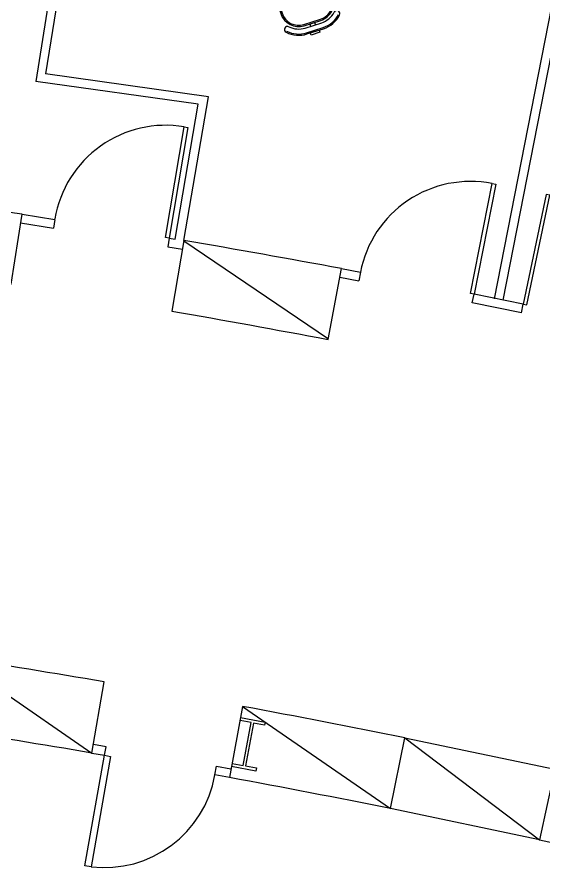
# Model space of a CAD drawing. Extents: x -1.7 to 87, y -33.6 to 19.
# Drawn here: x 27.86 to 32.09, y 4.64 to 11.49 of the extents above; entities that cross this region are included whole.
import ezdxf

# ---------------------------------------------------------------- set-up
doc = ezdxf.new("R2010")
doc.units = 0
for name, color, linetype in [('AR-ARMÁRIOS', 2, 'Continuous'), ('AR-DIV', 2, 'Continuous'), ('AR-EST', 4, 'Continuous'), ('AR-MOB', 2, 'Continuous'), ('AR-PISO', 1, 'Continuous'), ('AR-POR', 1, 'Continuous')]:
    doc.layers.add(name, color=color, linetype=linetype)

# ---------------------------------------------------------------- blocks, each defined once
blk = doc.blocks.new('porta 1')
at = {"layer": 'AR-PISO'}
blk.add_arc((2532.7584, 273.1663), 0.9, 55.56977, 145.72447, dxfattribs=at)
at = {"layer": 'AR-POR'}
blk.add_lwpolyline([(2532.7584, 273.1663), (2533.2673, 273.9086), (2533.292, 273.8916), (2532.7832, 273.1493), (2532.7584, 273.1663)], dxfattribs=at)
blk = doc.blocks.new('CADEIRA-S')
at = {"color": 2}
for p, q in [((0.0718, 0.2686), (-0.0682, 0.2686)), ((0.0718, 0.2186), (-0.0682, 0.2186)), ((0.0718, 0.1986), (-0.0682, 0.1986)), ((-0.2182, 0.0486), (-0.2182, -0.1014)), ((0.2218, -0.1014), (0.2218, 0.0486)), ((-0.1182, -0.2014), (0.1218, -0.2014))]:
    blk.add_line(p, q, dxfattribs=at)
at = {"color": 1}
for p, q in [((0.0718, 0.2586), (-0.0682, 0.2586)), ((-0.0148, 0.1986), (-0.0149, 0.2186)), ((0.0252, 0.1986), (0.0251, 0.2186)), ((0.0718, 0.1886), (-0.0682, 0.1886)), ((-0.2082, 0.0486), (-0.2082, -0.1014)), ((0.2118, -0.1014), (0.2118, 0.0486)), ((-0.1182, -0.1914), (0.1218, -0.1914))]:
    blk.add_line(p, q, dxfattribs=at)
at = {"color": 2}
blk.add_lwpolyline([(-0.032, 0.2686), (-0.032, 0.2867), (0.0426, 0.2867), (0.0426, 0.2686)], dxfattribs=at)
for centre, radius, start, end in [((-0.0682, 0.0486), 0.22, 90, 135), ((-0.0682, 0.0486), 0.17, 90, 135), ((0.0718, 0.0486), 0.22, 45, 90), ((0.0718, 0.0486), 0.17, 45, 90), ((-0.2061, 0.1864), 0.025, 135, 315), ((-0.0682, 0.0486), 0.15, 90, 180), ((0.0718, 0.0486), 0.15, 0, 90), ((0.2097, 0.1864), 0.025, 225, 45), ((-0.1182, -0.1014), 0.1, 180, 270), ((0.1218, -0.1014), 0.1, 270, 0)]:
    blk.add_arc(centre, radius, start, end, dxfattribs=at)
at = {"color": 1}
for centre, radius, start, end in [((-0.0682, 0.0486), 0.21, 90, 135), ((0.0718, 0.0486), 0.21, 45, 90), ((-0.0682, 0.0486), 0.14, 90, 180), ((0.0718, 0.0486), 0.14, 0, 90), ((-0.1182, -0.1014), 0.09, 180, 270), ((-0.0052, -0.6823), 0.5534, 73.69112, 105.24909), ((0.1218, -0.1014), 0.09, 270, 0)]:
    blk.add_arc(centre, radius, start, end, dxfattribs=at)
blk = doc.blocks.new('mesa reunião 4lug')
at = {"color": 2, "linetype": 'ByBlock'}
blk.add_circle((0, 0), 0.6, dxfattribs=at)
at = {"color": 0, "linetype": 'ByBlock'}
for p, rotation in [((-0.5558, 0.5935), 41.8199303859625), ((0.5558, -0.5935), 221.8199303859624)]:
    blk.add_blockref('CADEIRA-S', p, dxfattribs=dict(at, rotation=rotation))
at = {"color": 0, "linetype": 'ByBlock', "xscale": -1}
for p, rotation in [((0.5558, 0.5935), 318.1800696140375), ((-0.5558, -0.5935), 138.1800696140375)]:
    blk.add_blockref('CADEIRA-S', p, dxfattribs=dict(at, rotation=rotation))

msp = doc.modelspace()

# ---------------------------------------------------------------- linework, layer by layer
at = {"layer": 'AR-ARMÁRIOS'}
for p, q in [((27.9003, 9.9088), (28.1632, 9.8661)), ((27.8891, 9.8397), (28.1517, 9.797)), ((29.0812, 9.7169), (29.1306, 9.7089)), ((28.4611, 5.583), (28.5585, 6.1548)), ((29.6708, 5.9573), (29.5646, 5.3871))]:
    msp.add_line(p, q, dxfattribs=at)
at = {"layer": 'AR-ARMÁRIOS', "color": 1}
for p, q in [((27.3503, 6.351), (28.4611, 5.583)), ((29.6708, 5.9573), (30.8584, 5.1368)), ((30.9732, 5.7053), (32.0532, 4.8858))]:
    msp.add_line(p, q, dxfattribs=at)
at = {"layer": 'AR-ARMÁRIOS'}
for points in [[(27.9003, 9.9088, 0.005846), (25.9652, 10.1848), (25.8889, 9.6356, -0.005321), (27.8136, 9.3475)], [(30.464, 9.4721, 0.003843), (29.199, 9.6975), (29.1026, 9.1313, -0.003484), (30.3564, 8.903)]]:
    msp.add_lwpolyline(points, format="xyb", close=True, dxfattribs=at)
for points in [[(28.1633, 9.8661), (28.1517, 9.797)], [(29.0813, 9.7173), (29.07, 9.6479)], [(30.9732, 5.7053), (32.177, 5.4524), (32.0532, 4.8858), (30.8584, 5.1368), (30.9732, 5.7053)]]:
    msp.add_lwpolyline(points, dxfattribs=at)
at = {"layer": 'AR-ARMÁRIOS', "color": 1}
msp.add_lwpolyline([(29.1988, 9.696), (30.3599, 8.907)], dxfattribs=at)
at = {"layer": 'AR-ARMÁRIOS'}
msp.add_lwpolyline([(32.0532, 4.8858, -0.00766), (34.4221, 4.3309)], format="xyb", dxfattribs=at)
for radius, start, end in [(79.99, 80.335568, 81.212326), (79.99, 78.576159, 79.52642), (79.41, 80.335568, 81.212326), (79.41, 78.576149, 79.526944)]:
    msp.add_arc((15.13, -72.7), radius, start, end, dxfattribs=at)
at = {"layer": 'AR-DIV'}
for p, q in [((28.8985, 16.5948), (28.0103, 10.9753)), ((28.9677, 16.5841), (28.0898, 11.0348)), ((29.3966, 10.8507), (28.0898, 11.0348)), ((29.3148, 10.7916), (28.0103, 10.9753)), ((29.199, 9.6975), (29.3959, 10.8508)), ((29.1306, 9.7089), (29.3148, 10.7916)), ((29.07, 9.6479), (29.1872, 9.6279)), ((30.4643, 9.4724), (30.6159, 9.4432)), ((30.4511, 9.4037), (30.6027, 9.3744)), ((30.6159, 9.4432), (30.6027, 9.3744)), ((31.9088, 9.1179), (31.5142, 9.1976)), ((28.5745, 5.634), (28.4734, 5.6519)), ((28.5623, 5.565), (28.5745, 5.634)), ((28.4611, 5.583), (28.5623, 5.565)), ((29.4485, 5.4077), (29.4607, 5.4766)), ((29.4607, 5.4766), (29.5774, 5.4559)), ((29.5646, 5.3871), (29.4485, 5.4077))]:
    msp.add_line(p, q, dxfattribs=at)
for points in [[(32.9897, 15.8621), (31.6905, 9.2303)], [(33.0585, 15.8493), (31.7594, 9.2175)], [(31.5142, 9.1976), (31.5289, 9.266)], [(31.922, 9.187), (31.5289, 9.266)], [(31.9088, 9.1179), (31.922, 9.1867)]]:
    msp.add_lwpolyline(points, dxfattribs=at)
at = {"layer": 'AR-EST'}
for p, q in [((29.7382, 5.8277), (29.6497, 5.8442)), ((29.6543, 5.8688), (29.8509, 5.8322)), ((29.6741, 5.4837), (29.7382, 5.8277)), ((29.7578, 5.8241), (29.6938, 5.48)), ((29.8463, 5.8076), (29.7578, 5.8241)), ((29.8509, 5.8322), (29.8463, 5.8076)), ((29.5856, 5.5001), (29.6741, 5.4837)), ((29.6938, 5.48), (29.7823, 5.4635)), ((29.7777, 5.4389), (29.5811, 5.4755)), ((29.7823, 5.4635), (29.7777, 5.4389))]:
    msp.add_line(p, q, dxfattribs=at)
at = {"layer": 'AR-POR'}
for p, q in [((28.4049, 4.6789), (28.5623, 5.565)), ((28.6115, 5.5563), (28.4542, 4.6701)), ((28.5623, 5.565), (28.6115, 5.5563)), ((28.4542, 4.6701), (28.4049, 4.6789))]:
    msp.add_line(p, q, dxfattribs=at)
msp.add_arc((28.5621, 5.5637), 0.9, 263.11593, 350.01974, dxfattribs=at)

# ---------------------------------------------------------------- block references
at = {"layer": 'AR-MOB', "rotation": 335.9467940077233}
msp.add_blockref('mesa reunião 4lug', (29.908, 12.4016), dxfattribs=at)
at = {"layer": 'AR-POR'}
for p, rotation in [((-2156.237, -1299.4753), 24.76991423758329), ((-2186.6535, -1243.4383), 23.30000896181269)]:
    msp.add_blockref('porta 1', p, dxfattribs=dict(at, rotation=rotation))
at = {"layer": 'AR-POR', "xscale": -1, "rotation": 313.7475435675779}
msp.add_blockref('porta 1', (1585.9749, -2009.3575), dxfattribs=at)

doc.saveas('drawing.dxf')
